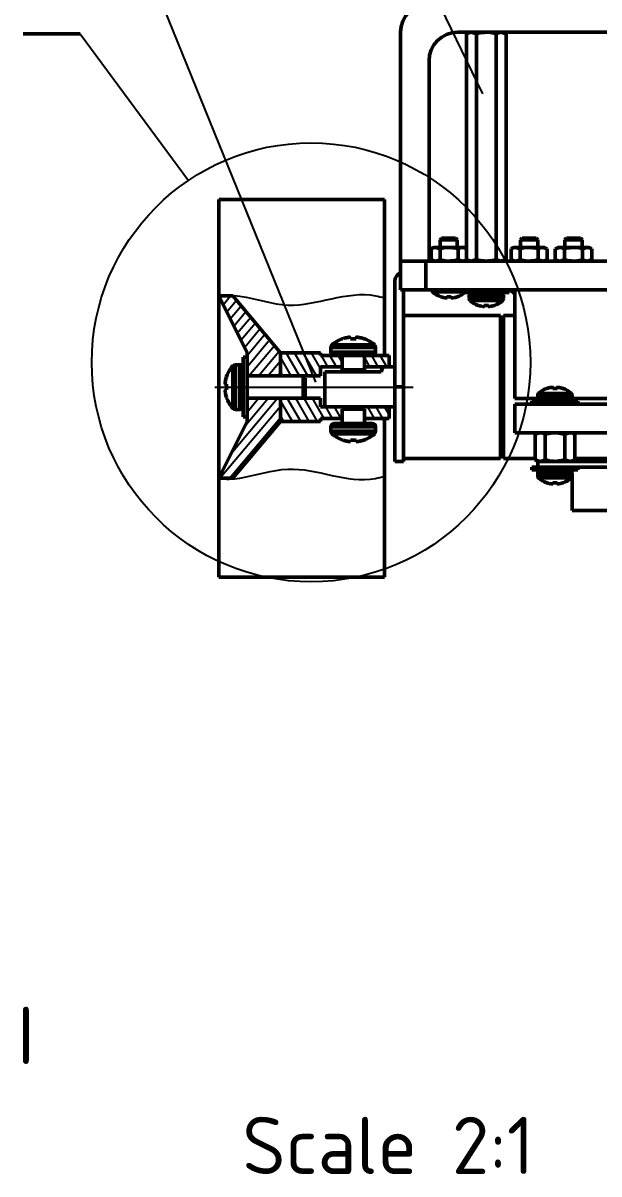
# Model space of a CAD drawing. Header units: inches. Extents: x -1846 to 3013, y 0 to 1997.
# Drawn here: x 2774 to 2824.3, y 418.3 to 518.9 of the extents above; entities that cross this region are included whole.
import ezdxf

# ---------------------------------------------------------------- set-up
doc = ezdxf.new("R2010")
doc.units = ezdxf.units.IN
doc.linetypes.add('CENTER2', pattern=[28.575, 19.05, -3.175, 3.175, -3.175])
for name, color, linetype, lineweight in [('Basic', 7, 'Continuous', 50), ('Center', 1, 'CENTER2', 25), ('Thin', 3, 'Continuous', 25)]:
    doc.layers.add(name, color=color, linetype=linetype, lineweight=lineweight)
doc.styles.add('Annotative', font='')
doc.styles.get('Annotative').set_extended_font_data('TCVN 7284', italic=True)

msp = doc.modelspace()

# ---------------------------------------------------------------- hatches: boundary and pattern name
at = {"layer": 'Thin'}
h = msp.add_hatch(dxfattribs=at)
h.set_pattern_fill('ANSI31', color=256, scale=0.2, angle=5)
h.set_pattern_definition([(50, (2522.11935, 185.1002), (-0.4864382, 0.4081701), [])])
h.paths.add_polyline_path([(2796.48, 490.06), (2793.56, 490.06), (2793.56, 488.04), (2796.48, 488.04)])
h.paths.add_polyline_path([(2796.48, 486.09), (2793.56, 486.09), (2793.56, 484.06), (2796.48, 484.06)])
h.paths.add_polyline_path([(2792.32, 495.02), (2791.08, 495.04), (2793.56, 490.06), (2796.48, 490.06)])
h.paths.add_polyline_path([(2796.48, 484.06), (2793.56, 484.06), (2791.08, 479.09), (2792.32, 479.1)])
h = msp.add_hatch(dxfattribs=at)
h.set_pattern_fill('ANSI31', color=256, scale=0.2, angle=75)
h.set_pattern_definition([(120, (2522.11935, 185.1002), (-0.5499261, -0.3175), [])])
h.paths.add_polyline_path([(2801.87, 489.81), (2799.98, 489.81), (2799.98, 490.06), (2796.98, 490.06), (2796.48, 490.06), (2796.48, 488.04), (2799.98, 488.04), (2799.98, 488.82), (2801.87, 488.82)])
h.paths.add_polyline_path([(2801.87, 485.14), (2802.06, 485.32), (2799.98, 485.32), (2799.98, 486.09), (2796.48, 486.09), (2796.48, 484.06), (2796.98, 484.06), (2799.98, 484.06), (2799.98, 484.31), (2801.87, 484.31)])
h.paths.add_polyline_path([(2805.98, 489.81), (2803.82, 489.81), (2803.82, 488.82), (2805.98, 488.82)])
h.paths.add_polyline_path([(2805.98, 485.32), (2805.58, 485.32), (2803.64, 485.32), (2803.82, 485.14), (2803.82, 484.31), (2805.98, 484.31), (2805.98, 484.4)])

# ---------------------------------------------------------------- linework, layer by layer
at = {"layer": 'Basic'}
for p, q in [((2806.98, 498.07), (2806.98, 518.07)), ((2811.98, 518.07), (2886.98, 518.07)), ((2812.98, 518.07), (2812.75, 517.94)), ((2813.62, 517.94), (2813.18, 518.07)), ((2816.22, 517.94), (2815.78, 518.07)), ((2816.22, 517.94), (2815.98, 518.07)), ((2778.98, 517.93), (2773.98, 517.93)), ((2812.75, 517.94), (2812.75, 498.2)), ((2813.62, 517.94), (2813.62, 498.2)), ((2815.35, 517.94), (2815.35, 498.2)), ((2816.22, 517.94), (2816.22, 498.2)), ((2809.48, 515.57), (2809.48, 498.07)), ((2791.08, 503.45), (2805.58, 503.45)), ((2791.08, 479.09), (2791.08, 503.45)), ((2805.58, 489.81), (2805.58, 503.45)), ((2810.44, 499.93), (2810.58, 500.07)), ((2810.44, 499.93), (2811.94, 499.93)), ((2810.44, 499.93), (2810.44, 499.27)), ((2811.8, 500.07), (2810.58, 500.07)), ((2811.94, 499.93), (2811.8, 500.07)), ((2811.94, 499.93), (2811.94, 499.27)), ((2817.48, 499.93), (2817.63, 500.07)), ((2817.48, 499.93), (2818.98, 499.93)), ((2817.48, 499.93), (2817.48, 499.27)), ((2818.84, 500.07), (2817.63, 500.07)), ((2818.98, 499.93), (2818.84, 500.07)), ((2818.98, 499.93), (2818.98, 499.27)), ((2821.36, 499.93), (2821.5, 500.07)), ((2821.36, 499.93), (2822.86, 499.93)), ((2821.36, 499.93), (2821.36, 499.27)), ((2822.72, 500.07), (2821.5, 500.07)), ((2822.86, 499.93), (2822.72, 500.07)), ((2822.86, 499.93), (2822.86, 499.27)), ((2809.86, 499.27), (2809.65, 499.15)), ((2809.65, 498.19), (2809.65, 499.15)), ((2809.86, 499.27), (2810.04, 499.27)), ((2810.44, 499.15), (2810.04, 499.27)), ((2811.23, 499.27), (2810.04, 499.27)), ((2810.44, 498.19), (2810.44, 499.15)), ((2811.23, 499.27), (2812.42, 499.27)), ((2812.03, 498.19), (2812.03, 499.15)), ((2812.75, 499.17), (2812.42, 499.27)), ((2812.42, 499.27), (2812.61, 499.27)), ((2812.75, 499.19), (2812.61, 499.27)), ((2816.86, 499.27), (2816.65, 499.15)), ((2816.65, 498.19), (2816.65, 499.15)), ((2816.86, 499.27), (2817.04, 499.27)), ((2817.44, 499.15), (2817.04, 499.27)), ((2818.23, 499.27), (2817.04, 499.27)), ((2817.44, 498.19), (2817.44, 499.15)), ((2818.23, 499.27), (2819.42, 499.27)), ((2819.03, 498.19), (2819.03, 499.15)), ((2819.82, 499.15), (2819.42, 499.27)), ((2819.42, 499.27), (2819.61, 499.27)), ((2819.82, 499.15), (2819.61, 499.27)), ((2819.82, 498.19), (2819.82, 499.15)), ((2820.73, 499.27), (2820.52, 499.15)), ((2820.52, 499.15), (2820.92, 499.27)), ((2820.52, 499.15), (2820.52, 498.19)), ((2820.73, 499.27), (2820.92, 499.27)), ((2820.92, 499.27), (2822.11, 499.27)), ((2821.31, 499.15), (2821.31, 498.19)), ((2822.11, 499.27), (2823.3, 499.27)), ((2822.9, 499.15), (2823.3, 499.27)), ((2822.9, 499.15), (2822.9, 498.19)), ((2823.3, 499.27), (2823.48, 499.27)), ((2823.7, 499.15), (2823.48, 499.27)), ((2823.7, 499.15), (2823.7, 498.19)), ((2806.98, 498.07), (2807.12, 498.07)), ((2806.98, 495.57), (2806.98, 498.07)), ((2807.12, 498.07), (2809.21, 498.07)), ((2809.21, 498.07), (2809.21, 495.57)), ((2843.22, 498.07), (2809.21, 498.07)), ((2809.65, 498.19), (2809.86, 498.07)), ((2810.44, 498.19), (2810.04, 498.07)), ((2810.65, 498.07), (2810.64, 498.07)), ((2811.97, 498.07), (2811.98, 498.08)), ((2812.82, 498.19), (2812.42, 498.07)), ((2812.61, 498.07), (2812.8, 498.18)), ((2812.75, 498.2), (2812.98, 498.07)), ((2813.62, 498.2), (2813.18, 498.07)), ((2816.22, 498.2), (2815.78, 498.07)), ((2815.98, 498.07), (2816.22, 498.2)), ((2816.65, 498.19), (2816.86, 498.07)), ((2817.44, 498.19), (2817.04, 498.07)), ((2817.65, 498.07), (2817.64, 498.07)), ((2818.97, 498.07), (2818.98, 498.08)), ((2819.82, 498.19), (2819.42, 498.07)), ((2819.61, 498.07), (2819.82, 498.19)), ((2820.52, 498.19), (2820.73, 498.07)), ((2820.52, 498.19), (2820.92, 498.07)), ((2822.8, 498.07), (2822.85, 498.1)), ((2822.9, 498.19), (2823.3, 498.07)), ((2823.48, 498.07), (2823.7, 498.19)), ((2806.48, 487.07), (2806.48, 496.32)), ((2793.56, 490.06), (2791.08, 495.04)), ((2792.32, 495.02), (2791.08, 495.04)), ((2796.48, 490.06), (2792.32, 495.02)), ((2809.21, 495.57), (2806.98, 495.57)), ((2807.23, 487.07), (2807.23, 495.57)), ((2843.22, 495.57), (2809.21, 495.57)), ((2809.73, 495.57), (2809.73, 495.54)), ((2812.48, 495.54), (2809.73, 495.54)), ((2812.48, 495.37), (2809.81, 495.37)), ((2810.54, 494.94), (2810.52, 494.94)), ((2811.42, 494.94), (2811.04, 494.94)), ((2811.04, 494.94), (2811.04, 494.86)), ((2811.43, 494.86), (2811.42, 494.94)), ((2811.95, 494.94), (2811.92, 494.94)), ((2812.48, 495.57), (2812.48, 495.32)), ((2816.48, 495.32), (2812.48, 495.32)), ((2812.98, 495.09), (2812.98, 494.79)), ((2815.98, 495.09), (2812.98, 495.09)), ((2815.98, 494.79), (2815.98, 495.09)), ((2816.48, 495.32), (2816.48, 495.57)), ((2816.73, 495.57), (2816.73, 495.54)), ((2816.98, 495.54), (2816.73, 495.54)), ((2816.98, 495.37), (2816.81, 495.37)), ((2816.98, 495.57), (2816.98, 486.07)), ((2815.98, 494.79), (2812.98, 494.79)), ((2815.91, 494.62), (2813.06, 494.62)), ((2813.79, 494.19), (2813.77, 494.19)), ((2814.67, 494.19), (2814.29, 494.19)), ((2814.29, 494.19), (2814.29, 494.11)), ((2814.68, 494.11), (2814.67, 494.19)), ((2815.2, 494.19), (2815.17, 494.19)), ((2815.73, 493.32), (2807.23, 493.32)), ((2815.73, 480.82), (2815.73, 493.32)), ((2816.98, 493.32), (2815.98, 493.32)), ((2815.98, 480.82), (2815.98, 493.32)), ((2815.98, 492.82), (2815.73, 492.82)), ((2801.92, 491.29), (2801.95, 491.29)), ((2802.59, 491.4), (2802.6, 491.29)), ((2802.6, 491.29), (2803.1, 491.29)), ((2803.1, 491.29), (2803.1, 491.4)), ((2803.75, 491.29), (2803.78, 491.29)), ((2793.56, 490.06), (2793.56, 484.06)), ((2796.48, 490.06), (2796.48, 488.04)), ((2796.48, 490.06), (2796.98, 490.06)), ((2799.98, 490.06), (2796.98, 490.06)), ((2799.98, 489.81), (2799.98, 490.06)), ((2800.9, 490.52), (2800.9, 490.12)), ((2800.9, 490.52), (2804.8, 490.52)), ((2800.9, 490.12), (2804.8, 490.12)), ((2800.99, 490.74), (2804.7, 490.74)), ((2804.51, 489.83), (2801.19, 489.83)), ((2801.87, 488.58), (2801.87, 489.83)), ((2803.82, 488.58), (2803.82, 489.83)), ((2804.8, 490.12), (2804.8, 490.52)), ((2792.33, 485.21), (2792.33, 488.92)), ((2792.94, 489.01), (2792.54, 489.01)), ((2792.54, 485.11), (2792.54, 489.01)), ((2792.94, 485.11), (2792.94, 489.01)), ((2793.56, 489.66), (2793.23, 489.66)), ((2793.23, 484.46), (2793.23, 489.66)), ((2805.98, 489.81), (2799.98, 489.81)), ((2799.98, 488.82), (2799.98, 488.04)), ((2801.93, 488.82), (2799.98, 488.82)), ((2805.98, 488.82), (2803.77, 488.82)), ((2805.44, 488.82), (2805.3, 488.4)), ((2805.98, 489.81), (2805.98, 488.82)), ((2806.48, 488.82), (2805.98, 488.82)), ((2791.77, 487.96), (2791.77, 487.99)), ((2793.56, 488.04), (2799.98, 488.04)), ((2798.46, 488.04), (2798.46, 486.09)), ((2798.46, 488.04), (2798.65, 487.85)), ((2798.65, 486.27), (2798.65, 487.85)), ((2805.3, 488.4), (2800.37, 488.4)), ((2800.37, 488.4), (2800.37, 485.32)), ((2803.82, 488.58), (2801.87, 488.58)), ((2801.87, 488.58), (2802.06, 488.4)), ((2802.06, 488.4), (2803.64, 488.4)), ((2803.82, 488.58), (2803.64, 488.4)), ((2791.77, 487.31), (2791.66, 487.32)), ((2791.66, 486.81), (2791.77, 486.82)), ((2791.77, 486.82), (2791.77, 487.31)), ((2806.48, 487.07), (2807.23, 487.07)), ((2806.48, 480.57), (2806.48, 487.07)), ((2807.23, 487.07), (2807.23, 480.57)), ((2819.77, 486.94), (2819.79, 486.94)), ((2820.29, 487.03), (2820.29, 486.94)), ((2820.29, 486.94), (2820.67, 486.94)), ((2820.67, 486.94), (2820.68, 487.03)), ((2821.17, 486.94), (2821.2, 486.94)), ((2791.77, 486.13), (2791.77, 486.16)), ((2799.98, 486.09), (2793.56, 486.09)), ((2796.48, 486.09), (2796.48, 484.06)), ((2798.46, 486.09), (2798.65, 486.27)), ((2799.98, 486.09), (2799.98, 485.32)), ((2816.98, 486.07), (2818.98, 486.07)), ((2818.48, 485.82), (2818.48, 485.57)), ((2818.48, 485.82), (2818.76, 485.82)), ((2818.76, 485.82), (2822.48, 485.82)), ((2818.98, 486.35), (2818.98, 486.04)), ((2818.98, 486.35), (2821.98, 486.35)), ((2818.98, 486.04), (2821.98, 486.04)), ((2819.06, 486.51), (2821.91, 486.51)), ((2821.98, 486.04), (2821.98, 486.35)), ((2821.98, 486.07), (2836.98, 486.07)), ((2822.48, 485.57), (2822.48, 485.82)), ((2792.54, 485.11), (2792.94, 485.11)), ((2799.98, 485.32), (2803.48, 485.32)), ((2801.87, 485.14), (2802.06, 485.32)), ((2801.87, 485.14), (2803.82, 485.14)), ((2801.87, 485.14), (2801.87, 483.89)), ((2803.64, 485.32), (2802.06, 485.32)), ((2803.48, 485.32), (2805.58, 485.32)), ((2803.82, 485.14), (2803.64, 485.32)), ((2803.82, 485.14), (2803.82, 483.89)), ((2805.58, 485.32), (2806.48, 485.32)), ((2805.98, 485.32), (2805.98, 484.4)), ((2816.98, 483.07), (2816.98, 485.57)), ((2816.98, 485.57), (2819.48, 485.57)), ((2819.48, 485.57), (2841.98, 485.57)), ((2793.56, 484.06), (2791.08, 479.09)), ((2796.48, 484.06), (2792.32, 479.1)), ((2793.23, 484.46), (2793.56, 484.46)), ((2796.48, 484.06), (2796.98, 484.06)), ((2796.98, 484.06), (2799.98, 484.06)), ((2799.98, 484.31), (2801.93, 484.31)), ((2799.98, 484.06), (2799.98, 484.31)), ((2801.19, 483.89), (2804.51, 483.89)), ((2803.77, 484.31), (2805.98, 484.31)), ((2805.58, 470.46), (2805.58, 484.31)), ((2805.98, 484.4), (2805.98, 484.31)), ((2800.9, 483.59), (2800.9, 483.2)), ((2804.8, 483.59), (2800.9, 483.59)), ((2804.8, 483.2), (2800.9, 483.2)), ((2804.7, 482.98), (2800.99, 482.98)), ((2804.8, 483.2), (2804.8, 483.59)), ((2819.48, 483.07), (2816.98, 483.07)), ((2818.98, 483.07), (2818.75, 482.94)), ((2818.75, 482.94), (2819.18, 483.07)), ((2818.75, 480.7), (2818.75, 482.94)), ((2819.48, 483.07), (2841.98, 483.07)), ((2819.62, 480.7), (2819.62, 482.94)), ((2821.35, 482.94), (2821.78, 483.07)), ((2821.35, 480.7), (2821.35, 482.94)), ((2822.22, 482.94), (2821.98, 483.07)), ((2822.22, 480.7), (2822.22, 482.94)), ((2801.95, 482.42), (2801.92, 482.42)), ((2802.6, 482.42), (2802.59, 482.32)), ((2803.1, 482.42), (2802.6, 482.42)), ((2803.1, 482.32), (2803.1, 482.42)), ((2803.78, 482.42), (2803.75, 482.42)), ((2807.23, 480.82), (2815.73, 480.82)), ((2815.73, 481.32), (2815.98, 481.32)), ((2815.98, 480.82), (2818.75, 480.82)), ((2822.22, 480.82), (2831.13, 480.82)), ((2806.48, 480.57), (2807.23, 480.57)), ((2818.48, 480.07), (2818.48, 479.82)), ((2818.98, 480.07), (2818.48, 480.07)), ((2822.16, 479.82), (2818.48, 479.82)), ((2818.75, 480.7), (2818.98, 480.57)), ((2818.75, 480.7), (2819.18, 480.57)), ((2818.98, 480.57), (2818.98, 480.07)), ((2818.98, 480.57), (2878.48, 480.57)), ((2818.98, 480.07), (2819.16, 480.07)), ((2821.81, 480.07), (2819.16, 480.07)), ((2821.35, 480.7), (2821.78, 480.57)), ((2821.81, 480.07), (2877.16, 480.07)), ((2821.98, 480.57), (2822.22, 480.7)), ((2822.48, 479.82), (2822.16, 479.82)), ((2822.48, 479.82), (2822.48, 480.07)), ((2792.32, 479.1), (2791.08, 479.09)), ((2791.08, 470.46), (2791.08, 479.09)), ((2818.98, 479.59), (2818.98, 479.29)), ((2821.98, 479.59), (2818.98, 479.59)), ((2821.98, 479.29), (2818.98, 479.29)), ((2821.91, 479.12), (2819.06, 479.12)), ((2821.98, 479.29), (2821.98, 479.59)), ((2821.98, 476.27), (2821.98, 479.29)), ((2819.79, 478.69), (2819.77, 478.69)), ((2820.67, 478.69), (2820.29, 478.69)), ((2820.29, 478.69), (2820.29, 478.61)), ((2820.68, 478.61), (2820.67, 478.69)), ((2821.2, 478.69), (2821.17, 478.69)), ((2876.98, 476.27), (2821.98, 476.27)), ((2791.08, 470.46), (2805.58, 470.46))]:
    msp.add_line(p, q, dxfattribs=at)
at = {"layer": 'Basic', "flags": 128}
msp.add_lwpolyline([(2816.81, 495.37), (2816.92, 495.28), (2816.98, 495.23)], dxfattribs=at)
at = {"layer": 'Basic'}
for centre, radius, start, end in [((2809.48, 518.07), 2.5, 90, 180), ((2811.98, 515.57), 2.5, 90, 180), ((2807.23, 496.32), 0.75, 109.4712, 180), ((2809.96, 495.54), 0.225, 180, 227.5073), ((2811.23, 496.93), 2.11, 227.5073, 250.175), ((2811.23, 496.95), 2.12, 250.973, 259.8338), ((2811.11, 496.64), 1.79, 262.0158, 266.036), ((2810.93, 495.2), 0.355, 279.4515, 288.2689), ((2811.54, 495.2), 0.355, 251.7311, 260.5485), ((2811.36, 496.64), 1.79, 273.964, 277.9842), ((2811.23, 496.95), 2.12, 280.1662, 289.027), ((2811.23, 496.93), 2.11, 289.825, 310.2428), ((2813.21, 495.09), 0.225, 90, 180), ((2815.76, 495.09), 0.225, 0, 90), ((2816.96, 495.54), 0.225, 180, 227.5073), ((2813.21, 494.79), 0.225, 180, 227.5073), ((2814.48, 496.18), 2.11, 227.5073, 250.175), ((2814.48, 496.2), 2.12, 250.973, 259.8338), ((2814.36, 495.89), 1.79, 262.0158, 266.036), ((2814.18, 494.45), 0.355, 279.4515, 288.2689), ((2814.79, 494.45), 0.355, 251.7311, 260.5485), ((2814.61, 495.89), 1.79, 273.964, 277.9842), ((2814.48, 496.2), 2.12, 280.1662, 289.027), ((2814.48, 496.18), 2.11, 289.825, 312.4927), ((2815.76, 494.79), 0.225, 312.4927, 0), ((2802.85, 488.71), 2.75, 109.825, 132.4927), ((2802.85, 488.69), 2.75, 100.1662, 109.027), ((2802.69, 489.09), 2.33, 93.964, 97.9842), ((2802.45, 490.96), 0.462, 71.7311, 80.5485), ((2803.25, 490.96), 0.462, 99.4515, 108.2689), ((2803.01, 489.09), 2.33, 82.0158, 86.036), ((2802.85, 488.69), 2.75, 70.973, 79.8338), ((2802.85, 488.71), 2.75, 47.5073, 70.175), ((2801.19, 490.52), 0.293, 132.4927, 180), ((2801.19, 490.12), 0.293, 180, 270), ((2804.51, 490.12), 0.292, 270, 0), ((2804.51, 490.52), 0.292, 0, 47.5073), ((2794.35, 487.06), 2.75, 137.5073, 160.175), ((2792.54, 488.72), 0.292, 90, 137.5073), ((2792.94, 488.72), 0.292, 0, 90), ((2794.37, 487.06), 2.75, 160.973, 169.8338), ((2793.97, 487.22), 2.33, 172.0158, 176.036), ((2792.1, 487.46), 0.462, 189.4515, 198.2689), ((2792.1, 486.66), 0.462, 161.7311, 170.5485), ((2820.48, 484.96), 2.11, 109.825, 132.4927), ((2820.48, 484.94), 2.12, 100.1662, 109.027), ((2820.36, 485.25), 1.79, 93.964, 97.9842), ((2820.18, 486.69), 0.355, 71.7311, 80.5485), ((2820.79, 486.69), 0.355, 99.4515, 108.2689), ((2820.61, 485.25), 1.79, 82.0158, 86.036), ((2820.48, 484.94), 2.12, 70.973, 79.8338), ((2820.48, 484.96), 2.11, 47.5073, 70.175), ((2793.97, 486.9), 2.33, 183.964, 187.9842), ((2794.37, 487.06), 2.75, 190.1662, 199.027), ((2794.35, 487.06), 2.75, 199.825, 222.4927), ((2819.21, 486.35), 0.225, 132.4927, 180), ((2819.21, 486.04), 0.225, 180, 270), ((2821.76, 486.04), 0.225, 270, 0), ((2821.76, 486.35), 0.225, 0, 47.5073), ((2792.54, 485.4), 0.293, 222.4927, 270), ((2792.94, 485.4), 0.293, 270, 0), ((2801.19, 483.59), 0.292, 90, 180), ((2804.51, 483.59), 0.293, 0, 90), ((2801.19, 483.2), 0.292, 180, 227.5073), ((2802.85, 485.01), 2.75, 227.5073, 250.175), ((2802.85, 485.01), 2.75, 289.825, 312.4927), ((2804.51, 483.2), 0.293, 312.4927, 0), ((2802.85, 485.03), 2.75, 250.973, 259.8338), ((2802.69, 484.62), 2.33, 262.0158, 266.036), ((2802.45, 482.75), 0.462, 279.4515, 288.2689), ((2803.25, 482.75), 0.462, 251.7311, 260.5485), ((2803.01, 484.62), 2.33, 273.964, 277.9842), ((2802.85, 485.03), 2.75, 280.1662, 289.027), ((2819.21, 479.59), 0.225, 90, 180), ((2821.76, 479.59), 0.225, 0, 90), ((2819.21, 479.29), 0.225, 180, 227.5073), ((2820.48, 480.68), 2.11, 227.5073, 250.175), ((2820.48, 480.68), 2.11, 289.825, 312.4927), ((2821.76, 479.29), 0.225, 312.4927, 0), ((2820.48, 480.7), 2.12, 250.973, 259.8338), ((2820.36, 480.39), 1.79, 262.0158, 266.036), ((2820.18, 478.95), 0.355, 279.4515, 288.2689), ((2820.79, 478.95), 0.355, 251.7311, 260.5485), ((2820.61, 480.39), 1.79, 273.964, 277.9842), ((2820.48, 480.7), 2.12, 280.1662, 289.027)]:
    msp.add_arc(centre, radius, start, end, dxfattribs=at)
for points, knots in [([(2813.18, 518.07), (2813.17, 518.07), (2813.03, 518.07), (2812.88, 518), (2812.75, 517.94)], [0, 0, 0, 0, 0.0701596, 1, 1, 1, 1]), ([(2814.48, 518.07), (2814.25, 518.05), (2813.95, 518.03), (2813.67, 517.95), (2813.62, 517.94)], [0, 0, 0, 0, 0.804908, 1, 1, 1, 1]), ([(2815.35, 517.94), (2815.13, 517.99), (2814.84, 518.06), (2814.55, 518.07), (2814.48, 518.07)], [0, 0, 0, 0, 0.7806222, 1, 1, 1, 1]), ([(2815.78, 518.07), (2815.77, 518.07), (2815.63, 518.07), (2815.48, 518), (2815.35, 517.94)], [0, 0, 0, 0, 0.07016, 1, 1, 1, 1]), ([(2810.04, 499.27), (2810.03, 499.27), (2809.9, 499.27), (2809.77, 499.21), (2809.65, 499.15)], [0, 0, 0, 0, 0.0701503, 1, 1, 1, 1]), ([(2811.23, 499.27), (2811.17, 499.27), (2810.91, 499.26), (2810.64, 499.2), (2810.44, 499.15)], [0, 0, 0, 0, 0.219209, 1, 1, 1, 1]), ([(2812.03, 499.15), (2811.98, 499.16), (2811.72, 499.23), (2811.45, 499.25), (2811.23, 499.27)], [0, 0, 0, 0, 0.194876, 1, 1, 1, 1]), ([(2812.42, 499.27), (2812.41, 499.27), (2812.28, 499.27), (2812.15, 499.21), (2812.03, 499.15)], [0, 0, 0, 0, 0.0701503, 1, 1, 1, 1]), ([(2817.04, 499.27), (2817.03, 499.27), (2816.9, 499.27), (2816.77, 499.21), (2816.65, 499.15)], [0, 0, 0, 0, 0.0701503, 1, 1, 1, 1]), ([(2818.23, 499.27), (2818.17, 499.27), (2817.91, 499.26), (2817.64, 499.2), (2817.44, 499.15)], [0, 0, 0, 0, 0.219209, 1, 1, 1, 1]), ([(2819.03, 499.15), (2818.98, 499.16), (2818.72, 499.23), (2818.45, 499.25), (2818.23, 499.27)], [0, 0, 0, 0, 0.194876, 1, 1, 1, 1]), ([(2819.42, 499.27), (2819.41, 499.27), (2819.28, 499.27), (2819.15, 499.21), (2819.03, 499.15)], [0, 0, 0, 0, 0.0701503, 1, 1, 1, 1]), ([(2820.92, 499.27), (2820.93, 499.27), (2821.06, 499.27), (2821.19, 499.21), (2821.31, 499.15)], [0, 0, 0, 0, 0.0701503, 1, 1, 1, 1]), ([(2821.31, 499.15), (2821.37, 499.16), (2821.62, 499.23), (2821.89, 499.25), (2822.11, 499.27)], [0, 0, 0, 0, 0.194876, 1, 1, 1, 1]), ([(2822.11, 499.27), (2822.17, 499.27), (2822.44, 499.26), (2822.7, 499.2), (2822.9, 499.15)], [0, 0, 0, 0, 0.219209, 1, 1, 1, 1]), ([(2823.3, 499.27), (2823.31, 499.27), (2823.44, 499.27), (2823.57, 499.21), (2823.7, 499.15)], [0, 0, 0, 0, 0.0701503, 1, 1, 1, 1]), ([(2810.04, 498.07), (2810.03, 498.07), (2809.9, 498.07), (2809.77, 498.13), (2809.65, 498.19)], [0, 0, 0, 0, 0.07015, 1, 1, 1, 1]), ([(2811.23, 498.07), (2811.17, 498.07), (2810.91, 498.08), (2810.64, 498.14), (2810.44, 498.19)], [0, 0, 0, 0, 0.219209, 1, 1, 1, 1]), ([(2812.03, 498.19), (2811.98, 498.18), (2811.72, 498.11), (2811.45, 498.09), (2811.23, 498.07)], [0, 0, 0, 0, 0.194876, 1, 1, 1, 1]), ([(2812.42, 498.07), (2812.41, 498.07), (2812.28, 498.07), (2812.15, 498.13), (2812.03, 498.19)], [0, 0, 0, 0, 0.07015, 1, 1, 1, 1]), ([(2813.18, 498.07), (2813.17, 498.07), (2813.03, 498.07), (2812.88, 498.14), (2812.75, 498.2)], [0, 0, 0, 0, 0.0701596, 1, 1, 1, 1]), ([(2814.48, 498.07), (2814.25, 498.09), (2813.95, 498.11), (2813.67, 498.19), (2813.62, 498.2)], [0, 0, 0, 0, 0.8049075, 1, 1, 1, 1]), ([(2815.35, 498.2), (2815.13, 498.15), (2814.84, 498.08), (2814.55, 498.07), (2814.48, 498.07)], [0, 0, 0, 0, 0.7806222, 1, 1, 1, 1]), ([(2815.78, 498.07), (2815.77, 498.07), (2815.63, 498.07), (2815.48, 498.14), (2815.35, 498.2)], [0, 0, 0, 0, 0.07016, 1, 1, 1, 1]), ([(2817.04, 498.07), (2817.03, 498.07), (2816.9, 498.07), (2816.77, 498.13), (2816.65, 498.19)], [0, 0, 0, 0, 0.07015, 1, 1, 1, 1]), ([(2818.23, 498.07), (2818.17, 498.07), (2817.91, 498.08), (2817.64, 498.14), (2817.44, 498.19)], [0, 0, 0, 0, 0.219209, 1, 1, 1, 1]), ([(2819.03, 498.19), (2818.98, 498.18), (2818.72, 498.11), (2818.45, 498.09), (2818.23, 498.07)], [0, 0, 0, 0, 0.194876, 1, 1, 1, 1]), ([(2819.42, 498.07), (2819.41, 498.07), (2819.28, 498.07), (2819.15, 498.13), (2819.03, 498.19)], [0, 0, 0, 0, 0.07015, 1, 1, 1, 1]), ([(2820.92, 498.07), (2820.93, 498.07), (2821.06, 498.07), (2821.19, 498.13), (2821.31, 498.19)], [0, 0, 0, 0, 0.0701503, 1, 1, 1, 1]), ([(2821.31, 498.19), (2821.37, 498.18), (2821.62, 498.11), (2821.89, 498.09), (2822.11, 498.07)], [0, 0, 0, 0, 0.194876, 1, 1, 1, 1]), ([(2822.11, 498.07), (2822.17, 498.07), (2822.44, 498.08), (2822.7, 498.14), (2822.9, 498.19)], [0, 0, 0, 0, 0.219209, 1, 1, 1, 1]), ([(2823.3, 498.07), (2823.31, 498.07), (2823.44, 498.07), (2823.57, 498.13), (2823.7, 498.19)], [0, 0, 0, 0, 0.0701503, 1, 1, 1, 1]), ([(2819.18, 483.07), (2819.19, 483.07), (2819.34, 483.07), (2819.48, 483), (2819.62, 482.94)], [0, 0, 0, 0, 0.07016, 1, 1, 1, 1]), ([(2819.62, 482.94), (2819.84, 482.99), (2820.13, 483.06), (2820.42, 483.07), (2820.48, 483.07)], [0, 0, 0, 0, 0.780622, 1, 1, 1, 1]), ([(2820.48, 483.07), (2820.72, 483.05), (2821.01, 483.03), (2821.29, 482.95), (2821.35, 482.94)], [0, 0, 0, 0, 0.804908, 1, 1, 1, 1]), ([(2821.78, 483.07), (2821.79, 483.07), (2821.94, 483.07), (2822.08, 483), (2822.22, 482.94)], [0, 0, 0, 0, 0.07016, 1, 1, 1, 1]), ([(2819.18, 480.57), (2819.19, 480.57), (2819.34, 480.57), (2819.48, 480.64), (2819.62, 480.7)], [0, 0, 0, 0, 0.07016, 1, 1, 1, 1]), ([(2819.62, 480.7), (2819.84, 480.65), (2820.13, 480.58), (2820.42, 480.57), (2820.48, 480.57)], [0, 0, 0, 0, 0.780622, 1, 1, 1, 1]), ([(2820.48, 480.57), (2820.72, 480.59), (2821.01, 480.61), (2821.29, 480.69), (2821.35, 480.7)], [0, 0, 0, 0, 0.804908, 1, 1, 1, 1]), ([(2821.78, 480.57), (2821.79, 480.57), (2821.94, 480.57), (2822.08, 480.64), (2822.22, 480.7)], [0, 0, 0, 0, 0.07016, 1, 1, 1, 1])]:
    msp.add_open_spline(points, degree=3, knots=knots, dxfattribs=at)
at = {"layer": 'Center'}
msp.add_line((2790.75, 487.06), (2808.1, 487.06), dxfattribs=at)
at = {"layer": 'Thin'}
for p, q in [((2799.59, 487.48), (2778.98, 538.25)), ((2814.18, 512.69), (2801.82, 538.25)), ((2778.98, 517.93), (2788.43, 505.11)), ((2810.48, 499.27), (2810.48, 499.93)), ((2811.9, 499.27), (2811.9, 499.93)), ((2817.52, 499.27), (2817.52, 499.93)), ((2818.94, 499.27), (2818.94, 499.93)), ((2821.4, 499.27), (2821.4, 499.93)), ((2822.82, 499.27), (2822.82, 499.93)), ((2801.93, 488.58), (2801.93, 489.83)), ((2803.77, 488.58), (2803.77, 489.83)), ((2798.46, 487.98), (2793.56, 487.98)), ((2798.46, 486.14), (2793.56, 486.14)), ((2801.93, 485.14), (2801.93, 483.89)), ((2803.77, 485.14), (2803.77, 483.89))]:
    msp.add_line(p, q, dxfattribs=at)
msp.add_circle((2799.16, 489.22), 19.18, dxfattribs=at)
for points in [[(2791.08, 495.04), (2791.68, 495.15), (2793.78, 495.01), (2798.2, 493.36), (2802.55, 495.67), (2805.32, 494.92), (2805.58, 494.86)], [(2791.08, 479.09), (2791.68, 478.98), (2793.78, 479.11), (2798.2, 480.76), (2802.55, 478.46), (2805.32, 479.2), (2805.58, 479.27)]]:
    msp.add_open_spline(points, degree=3, knots=[2.553793, 2.553793, 2.553793, 2.553793, 4.406993, 8.681624, 16.369447, 17.187013, 17.187013, 17.187013, 17.187013], dxfattribs=at)

# ---------------------------------------------------------------- texts
at = {"layer": 'Basic', "char_height": 5, "attachment_point": 1, "style": 'Annotative'}
for s, insert, width in [('{\\fTCVN 7284|b0|i0|c0|p34;I\\P\\pxqc;}', (2773.45, 432.91), 55), ('\\pxqc;{\\fTCVN 7284|b0|i0|c0|p34;Scale 2:1\\P}', (2741.7, 423.29), 128.4259)]:
    msp.add_mtext(s, dxfattribs=dict(at, insert=insert, width=width))

doc.saveas('drawing.dxf')
